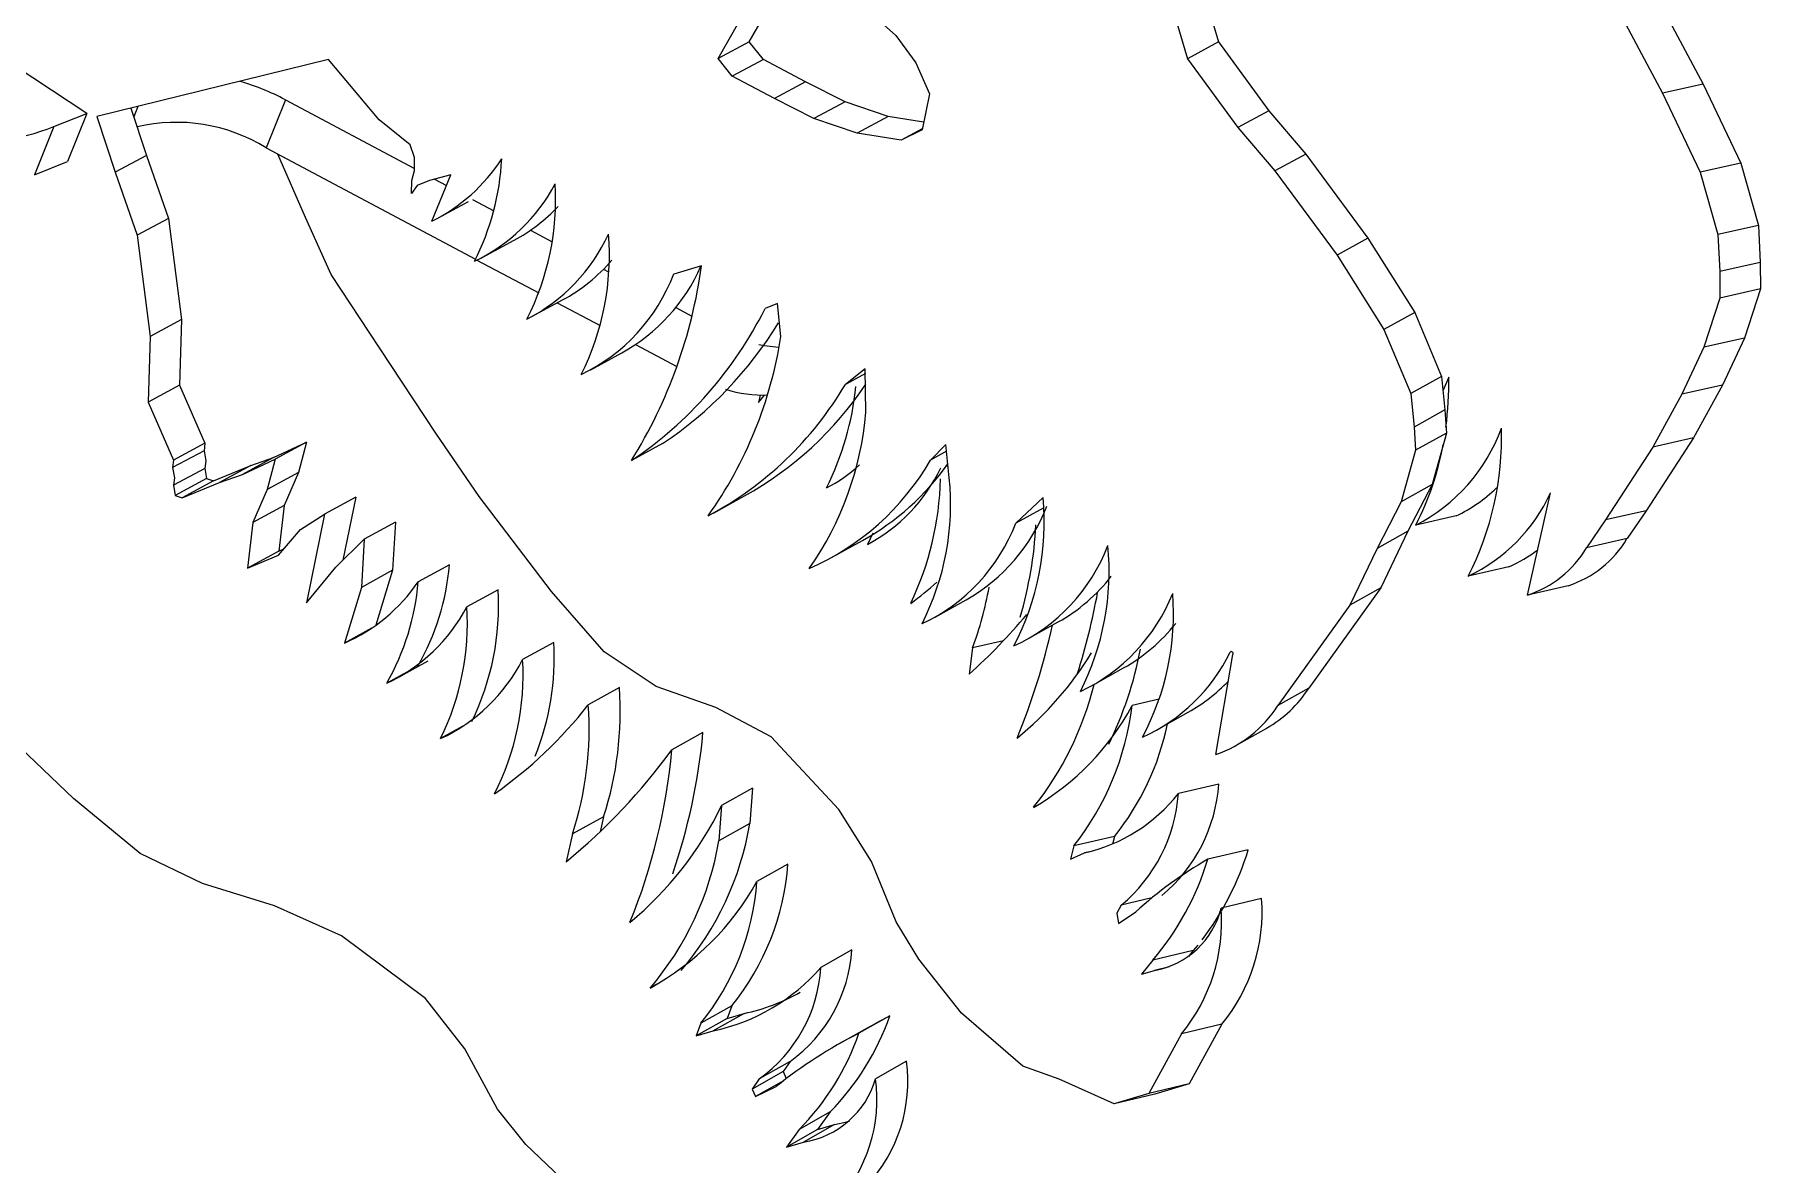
# Model space of a CAD drawing. Header units: millimetres. Extents: x 10 to 270, y -115 to 29.
# Drawn here: x 224.42 to 270.03, y -71.8 to -41.93 of the extents above; entities that cross this region are included whole.
import ezdxf

# ---------------------------------------------------------------- set-up
doc = ezdxf.new("R2010")
doc.units = ezdxf.units.MM

msp = doc.modelspace()

# ---------------------------------------------------------------- linework, layer by layer
at = {"color": 144, "linetype": 'Continuous', "lineweight": 0}
for p, q in [((225.8, -44.012), (215.404, -37.159)), ((225.8, -44.012), (225.29, -45.284)), ((234.456, -45.518), (234.457, -45.181)), ((234.383, -46.125), (234.385, -45.788)), ((234.525, -45.921), (234.383, -46.125)), ((242.044, -48.045), (241.309, -48.257)), ((244.055, -49.033), (243.722, -49.172)), ((248.503, -52.769), (248.094, -53.179)), ((228.896, -52.93), (228.067, -53.376)), ((228.896, -52.93), (228.942, -53.196)), ((228.942, -53.196), (228.918, -53.397)), ((248.52, -52.944), (248.094, -53.179)), ((228.067, -53.376), (228.113, -53.643)), ((228.918, -53.397), (228.09, -53.844)), ((228.113, -53.643), (228.09, -53.844)), ((228.964, -53.663), (228.135, -54.11)), ((229.15, -53.728), (228.322, -54.175)), ((228.964, -53.663), (229.15, -53.728)), ((228.135, -54.11), (228.322, -54.175)), ((256.043, -58.24), (256.018, -58.254)), ((239.456, -62.605), (238.635, -63.062)), ((239.456, -62.605), (239.366, -63.002)), ((238.635, -63.062), (238.467, -63.799)), ((251.887, -63.379), (251.791, -63.731)), ((252.956, -63.13), (251.887, -63.379)), ((252.956, -63.13), (252.901, -63.331)), ((253.948, -64.751), (253.138, -64.941)), ((253.138, -64.941), (253.02, -65.157)), ((253.02, -65.157), (253.063, -65.429)), ((253.971, -66.398), (253.675, -66.765)), ((255.04, -66.146), (253.971, -66.398)), ((255.04, -66.146), (254.912, -66.304)), ((242.721, -67.94), (241.902, -68.402)), ((242.841, -67.606), (242.022, -68.068)), ((242.841, -67.606), (242.721, -67.94)), ((242.022, -68.068), (241.902, -68.402)), ((244.388, -69.074), (243.571, -69.537)), ((244.388, -69.074), (244.198, -69.341)), ((244.198, -69.341), (243.38, -69.805)), ((243.571, -69.537), (243.38, -69.805)), ((244.21, -69.587), (243.473, -70.005)), ((243.473, -70.005), (244.018, -69.738)), ((245.108, -70.876), (244.291, -71.342)), ((245.558, -70.743), (244.741, -71.208)), ((245.108, -70.876), (245.558, -70.743)), ((244.291, -71.342), (244.741, -71.208))]:
    msp.add_line(p, q, dxfattribs=at)
at = {"color": 7, "linetype": 'Continuous', "lineweight": 15}
for p, q in [((267.266, -40.9), (268.513, -43.242)), ((243.304, -42.119), (243.856, -41.162)), ((255.427, -41.173), (255.707, -42.123)), ((266.192, -41.135), (267.439, -43.479)), ((242.48, -42.56), (243.032, -41.602)), ((254.609, -41.616), (254.889, -42.567)), ((243.304, -42.119), (242.48, -42.56)), ((243.681, -42.587), (243.304, -42.119)), ((255.707, -42.123), (254.889, -42.567)), ((255.707, -42.123), (257.038, -43.942)), ((232.188, -42.589), (226.059, -44.097)), ((233.521, -44.185), (232.188, -42.589)), ((242.857, -43.028), (242.48, -42.56)), ((243.681, -42.587), (242.857, -43.028)), ((244.793, -43.178), (243.681, -42.587)), ((254.889, -42.567), (256.222, -44.388)), ((243.97, -43.621), (242.857, -43.028)), ((244.793, -43.178), (243.97, -43.621)), ((245.836, -43.704), (244.793, -43.178)), ((268.513, -43.242), (267.439, -43.479)), ((268.513, -43.242), (269.513, -45.328)), ((231.045, -43.652), (230.534, -44.921)), ((231.045, -43.652), (234.456, -45.467)), ((245.014, -44.147), (243.97, -43.621)), ((245.836, -43.704), (245.014, -44.147)), ((246.976, -44.093), (245.836, -43.704)), ((248.07, -43.49), (247.872, -44.443)), ((267.439, -43.479), (268.439, -45.567)), ((224.926, -44.359), (225.8, -44.012)), ((226.059, -44.097), (226.546, -45.564)), ((226.962, -43.874), (227.376, -45.125)), ((227.15, -43.828), (227.039, -44.106)), ((234.341, -44.846), (233.521, -44.185)), ((246.154, -44.537), (245.014, -44.147)), ((246.976, -44.093), (246.154, -44.537)), ((247.914, -44.243), (246.976, -44.093)), ((257.038, -43.942), (256.222, -44.388)), ((257.038, -43.942), (258.015, -45.086)), ((224.926, -44.359), (224.416, -45.632)), ((247.321, -44.723), (246.154, -44.537)), ((247.877, -44.423), (247.321, -44.723)), ((247.872, -44.443), (247.321, -44.723)), ((256.222, -44.388), (257.199, -45.533)), ((227.376, -45.125), (226.546, -45.564)), ((227.376, -45.125), (227.955, -46.791)), ((230.534, -44.921), (236.072, -47.869)), ((231.577, -46.766), (230.844, -45.086)), ((234.457, -45.181), (234.341, -44.846)), ((258.015, -45.086), (257.199, -45.533)), ((258.015, -45.086), (259.657, -47.312)), ((224.416, -45.632), (225.29, -45.284)), ((226.546, -45.564), (227.125, -47.232)), ((234.385, -45.788), (234.456, -45.518)), ((257.199, -45.533), (258.843, -47.761)), ((269.513, -45.328), (268.439, -45.567)), ((268.439, -45.567), (268.903, -47.212)), ((269.513, -45.328), (269.977, -46.972)), ((234.855, -45.782), (234.525, -45.921)), ((235.42, -45.639), (234.855, -45.782)), ((234.921, -46.858), (235.42, -45.639)), ((234.986, -45.749), (235.306, -45.919)), ((235.062, -46.786), (235.889, -46.343)), ((235.994, -46.285), (236.553, -46.583)), ((227.955, -46.791), (227.125, -47.232)), ((227.955, -46.791), (228.299, -49.462)), ((232.254, -48.274), (231.577, -46.766)), ((269.977, -46.972), (268.903, -47.212)), ((269.977, -46.972), (270.025, -47.951)), ((227.125, -47.232), (227.469, -49.906)), ((236.266, -47.81), (237.092, -47.366)), ((237.525, -47.1), (238.096, -47.404)), ((259.657, -47.312), (258.843, -47.761)), ((259.657, -47.312), (260.893, -49.272)), ((268.903, -47.212), (268.952, -48.192)), ((236.11, -47.889), (237.741, -48.758)), ((258.843, -47.761), (260.079, -49.723)), ((233.536, -50.206), (232.254, -48.274)), ((239.457, -48.128), (239.59, -48.199)), ((270.025, -47.951), (268.952, -48.192)), ((268.952, -48.192), (268.957, -48.894)), ((270.025, -47.951), (270.03, -48.653)), ((270.03, -48.653), (268.957, -48.894)), ((270.03, -48.653), (269.609, -49.952)), ((237.546, -49.39), (238.371, -48.944)), ((238.232, -49.019), (239.362, -49.621)), ((241.363, -49.142), (241.788, -49.368)), ((244.144, -49.91), (244.055, -49.033)), ((268.957, -48.894), (268.537, -50.194)), ((228.299, -49.462), (227.469, -49.906)), ((228.299, -49.462), (228.248, -51.2)), ((260.893, -49.272), (260.079, -49.723)), ((260.893, -49.272), (261.599, -50.966)), ((227.469, -49.906), (227.419, -51.645)), ((240.301, -50.121), (241.392, -50.702)), ((260.079, -49.723), (260.786, -51.419)), ((269.609, -49.952), (268.537, -50.194)), ((269.609, -49.952), (269.025, -51.194)), ((235.018, -52.466), (233.536, -50.206)), ((239.116, -50.787), (239.939, -50.34)), ((268.537, -50.194), (267.952, -51.437)), ((246.373, -50.763), (245.847, -51.175)), ((246.375, -50.886), (245.847, -51.175)), ((246.389, -51.912), (246.373, -50.763)), ((261.599, -50.966), (260.786, -51.419)), ((261.599, -50.966), (261.686, -51.85)), ((261.795, -50.984), (261.637, -51.343)), ((228.248, -51.2), (227.419, -51.645)), ((228.248, -51.2), (228.92, -52.729)), ((243.598, -51.458), (243.546, -51.658)), ((243.546, -51.658), (243.712, -51.458)), ((260.786, -51.419), (260.874, -52.304)), ((267.952, -51.437), (267.186, -52.834)), ((269.025, -51.194), (267.952, -51.437)), ((269.025, -51.194), (268.258, -52.59)), ((227.419, -51.645), (228.091, -53.175)), ((261.686, -51.85), (260.874, -52.304)), ((261.686, -51.85), (261.728, -52.462)), ((260.874, -52.304), (260.916, -52.916)), ((228.92, -52.729), (228.091, -53.175)), ((228.92, -52.729), (228.896, -52.93)), ((230.736, -53.112), (231.601, -52.702)), ((231.601, -52.702), (230.774, -53.149)), ((231.601, -52.702), (231.389, -53.506)), ((236.165, -54.143), (235.018, -52.466)), ((241.017, -52.74), (240.194, -53.189)), ((248.591, -53.647), (248.503, -52.769)), ((261.728, -52.462), (260.916, -52.916)), ((261.728, -52.462), (261.351, -53.826)), ((267.186, -52.834), (265.935, -54.759)), ((268.258, -52.59), (267.007, -54.514)), ((268.258, -52.59), (267.186, -52.834)), ((228.091, -53.175), (228.067, -53.376)), ((229.15, -53.728), (230.129, -53.318)), ((230.129, -53.318), (229.302, -53.765)), ((230.736, -53.112), (229.909, -53.559)), ((229.909, -53.559), (230.774, -53.149)), ((230.129, -53.318), (230.736, -53.112)), ((230.774, -53.149), (230.561, -53.954)), ((248.56, -53.337), (248.503, -53.35)), ((260.916, -52.916), (260.538, -54.281)), ((228.322, -54.175), (229.302, -53.765)), ((228.918, -53.397), (228.964, -53.663)), ((229.302, -53.765), (229.909, -53.559)), ((231.389, -53.506), (230.561, -53.954)), ((231.389, -53.506), (231.013, -54.379)), ((228.09, -53.844), (228.135, -54.11)), ((230.561, -53.954), (230.185, -54.827)), ((232.905, -54.16), (232.079, -54.609)), ((232.905, -54.16), (232.568, -55.824)), ((238.083, -56.648), (236.165, -54.143)), ((242.357, -54.577), (243.178, -54.126)), ((251.07, -54.165), (250.348, -54.848)), ((261.351, -53.826), (260.538, -54.281)), ((261.351, -53.826), (260.71, -55.054)), ((263.875, -56.744), (264.483, -54.04)), ((231.013, -54.379), (230.185, -54.827)), ((231.013, -54.379), (230.869, -55.582)), ((231.446, -55.016), (232.079, -54.609)), ((232.079, -54.609), (231.604, -56.954)), ((251.087, -54.438), (250.348, -54.848)), ((260.538, -54.281), (259.898, -55.51)), ((261.99, -54.65), (260.918, -54.894)), ((267.007, -54.514), (265.935, -54.759)), ((267.007, -54.514), (266.503, -55.254)), ((230.185, -54.827), (230.042, -56.031)), ((230.86, -55.69), (231.446, -55.016)), ((233.955, -54.82), (233.13, -55.269)), ((233.955, -54.82), (233.88, -56.091)), ((246.569, -55.108), (246.427, -55.405)), ((260.71, -55.054), (259.898, -55.51)), ((260.71, -55.054), (259.995, -56.553)), ((265.935, -54.759), (265.432, -55.5)), ((230.869, -55.582), (230.042, -56.031)), ((230.869, -55.582), (231.002, -55.526)), ((232.378, -56.011), (233.13, -55.269)), ((233.13, -55.269), (233.055, -56.541)), ((245.479, -55.752), (246.299, -55.3)), ((259.898, -55.51), (259.182, -57.01)), ((266.503, -55.254), (265.432, -55.5)), ((230.042, -56.031), (230.86, -55.69)), ((231.604, -56.954), (232.378, -56.011)), ((233.88, -56.091), (233.055, -56.541)), ((233.88, -56.091), (233.437, -57.544)), ((235.38, -55.944), (234.555, -56.395)), ((263.379, -55.998), (262.307, -56.244)), ((233.055, -56.541), (232.605, -58.015)), ((259.995, -56.553), (258.091, -59.209)), ((259.995, -56.553), (259.182, -57.01)), ((264.946, -56.498), (263.875, -56.744)), ((236.667, -56.603), (235.843, -57.055)), ((239.467, -58.244), (238.083, -56.648)), ((248.217, -57.328), (249.035, -56.873)), ((259.182, -57.01), (257.278, -59.668)), ((250.654, -57.913), (251.47, -57.457)), ((233.322, -57.623), (232.605, -58.015)), ((238.14, -57.998), (237.317, -58.451)), ((240.846, -59.159), (239.467, -58.244)), ((249.209, -58.14), (249.117, -58.837)), ((250.023, -57.954), (249.209, -58.14)), ((255.633, -60.963), (256.089, -58.321)), ((234.257, -58.785), (233.725, -59.077)), ((233.996, -58.94), (234.82, -58.488)), ((252.385, -59.127), (253.2, -58.67)), ((239.874, -59.191), (239.052, -59.645)), ((242.42, -59.717), (240.846, -59.159)), ((258.091, -59.209), (257.278, -59.668)), ((243.882, -60.492), (242.42, -59.717)), ((254.141, -59.502), (253.425, -59.667)), ((225.449, -62.123), (223.022, -59.811)), ((254.094, -60.301), (254.909, -59.842)), ((235.737, -60.214), (235.148, -60.539)), ((242.082, -60.383), (241.262, -60.839)), ((245.675, -62.411), (243.882, -60.492)), ((256.166, -60.724), (256.98, -60.265)), ((243.395, -61.851), (242.576, -62.308)), ((243.395, -61.851), (243.319, -62.789)), ((255.717, -61.744), (254.647, -61.992)), ((227.209, -63.576), (225.449, -62.123)), ((242.576, -62.308), (242.499, -63.247)), ((246.538, -63.787), (245.675, -62.411)), ((243.319, -62.789), (242.499, -63.247)), ((228.856, -64.367), (227.209, -63.576)), ((244.327, -63.856), (243.509, -64.316)), ((247.188, -65.387), (246.538, -63.787)), ((251.791, -63.731), (252.167, -63.564)), ((252.297, -63.534), (252.167, -63.564)), ((256.494, -63.481), (255.424, -63.731)), ((230.763, -64.96), (228.856, -64.367)), ((256.847, -64.768), (255.777, -65.019)), ((232.532, -65.753), (230.763, -64.96)), ((253.063, -65.429), (253.519, -65.119)), ((247.791, -66.372), (247.188, -65.387)), ((234.746, -67.412), (232.532, -65.753)), ((246.015, -66.128), (245.197, -66.59)), ((255.161, -66.002), (255.04, -66.146)), ((248.914, -67.802), (247.791, -66.372)), ((254.414, -66.576), (254.013, -66.671)), ((240.865, -67.033), (240.684, -67.135)), ((253.675, -66.765), (254.013, -66.671)), ((235.793, -68.743), (234.746, -67.412)), ((243.17, -67.806), (242.351, -68.268)), ((242.721, -67.94), (243.17, -67.806)), ((247.02, -67.867), (246.204, -68.33)), ((250.535, -69.198), (248.914, -67.802)), ((241.902, -68.402), (242.351, -68.268)), ((246.497, -68.148), (245.68, -68.611)), ((254.729, -68.345), (253.866, -69.925)), ((255.798, -68.092), (254.729, -68.345)), ((255.798, -68.092), (254.934, -69.671)), ((236.653, -70.34), (235.793, -68.743)), ((247.462, -69.071), (246.645, -69.536)), ((251.492, -69.542), (250.535, -69.198)), ((244.198, -69.341), (244.285, -69.529)), ((252.951, -70.197), (251.492, -69.542)), ((254.934, -69.671), (253.866, -69.925)), ((254.934, -69.671), (254.02, -69.942)), ((243.38, -69.805), (243.473, -70.005)), ((253.866, -69.925), (252.951, -70.197)), ((254.02, -69.942), (252.951, -70.197)), ((237.398, -71.272), (236.653, -70.34)), ((245.442, -70.409), (244.625, -70.874)), ((245.442, -70.409), (245.108, -70.876)), ((244.625, -70.874), (244.291, -71.342)), ((238.869, -72.671), (237.398, -71.272))]:
    msp.add_line(p, q, dxfattribs=at)
at = {"color": 7, "linetype": 'Continuous', "lineweight": 15, "flags": 128}
for points in [[(243.032, -41.602), (243.59, -41.129), (244.267, -40.859), (245.016, -40.809), (245.787, -40.985), (246.525, -41.374), (247.181, -41.949), (247.708, -42.671), (248.07, -43.49)], [(243.556, -50.122), (243.705, -50.15), (244.082, -50.189)], [(246.497, -68.148), (246.732, -68.018), (247.02, -67.867)], [(245.558, -70.743), (245.881, -70.671), (245.96, -70.646)]]:
    msp.add_lwpolyline(points, dxfattribs=at)
at = {"color": 144, "linetype": 'Continuous', "lineweight": 0, "flags": 128}
msp.add_lwpolyline([(256.089, -58.321), (256.096, -58.306), (256.096, -58.287), (256.09, -58.269), (256.078, -58.253), (256.063, -58.243), (256.046, -58.24), (256.03, -58.243), (256.018, -58.254)], dxfattribs=at)
at = {"color": 7, "linetype": 'Continuous', "lineweight": 15}
for centre, radius, start, end in [((228.132, -49.129), 6.204, 61.9888, 73.9872), ((222.686, -38.745), 6.044, 237.2019, 291.7529), ((228.167, -48.743), 4.496, 58.232, 103.3839), ((232.84, -42.667), 4.679, 296.4072, 327.004), ((230.03, -44.874), 6.743, 333.1466, 357.1004), ((234.027, -43.689), 4.688, 295.5116, 332.2839), ((231.211, -46.283), 6.978, 333.003, 3.3986), ((234.938, -43.367), 4.542, 298.3086, 316.9083), ((235.238, -45.19), 4.791, 297.2058, 335.1972), ((232.591, -47.759), 7.019, 333.275, 4.5703), ((236.173, -44.89), 4.611, 298.4572, 319.3673), ((236.757, -46.52), 4.872, 295.5774, 339.1205), ((237.58, -46.087), 4.863, 299.0172, 336.2053), ((228.94, -46.236), 13.228, 328.2906, 352.1416), ((234.35, -44.5), 10.472, 303.9229, 333.4997), ((235.303, -44.189), 10.284, 303.7487, 328.5813), ((233.061, -48.17), 11.219, 324.7139, 351.0759), ((252.39, -51.089), 9.406, 352.5839, 0.64), ((237.855, -46.465), 9.276, 298.0614, 329.4884), ((243.664, -48.319), 3.139, 251.748, 272.4527), ((238.701, -46.051), 9.233, 299.0099, 326.3281), ((238.48, -50.462), 7.683, 333.3154, 354.2794), ((237.999, -51.2), 8.42, 324.9005, 355.1496), ((258.787, -50.722), 4.685, 297.0548, 339.896), ((254.999, -52.546), 8.191, 333.1599, 1.4932), ((254.27, -51.439), 7.492, 332.5397, 349.8123), ((242.142, -49.74), 6.875, 293.5439, 329.9824), ((243.583, -50.434), 3.9, 296.8612, 312.6123), ((242.969, -49.315), 6.849, 299.0936, 324.6343), ((244.378, -51.504), 4.407, 297.7124, 334.7899), ((240.33, -53.49), 8.032, 334.3736, 358.6906), ((241.677, -54.351), 6.95, 333.0431, 5.8103), ((244.08, -54.829), 7.022, 332.3201, 5.4303), ((260.279, -51.037), 3.997, 295.3476, 313.9532), ((260.372, -52.159), 4.52, 295.3458, 335.4031), ((246.642, -52.662), 4.844, 299.6125, 339.0477), ((245.85, -53.133), 4.813, 294.835, 339.134), ((240.218, -54.329), 10.679, 343.7045, 356.9748), ((248.272, -53.706), 4.831, 294.8025, 339.0236), ((245.791, -56.117), 7.025, 333.1045, 5.5683), ((261.816, -52.463), 3.866, 293.8554, 307.0316), ((263.007, -54.063), 2.818, 287.9344, 329.3526), ((264.078, -53.815), 2.819, 287.9254, 329.322), ((228.944, -55.419), 6.457, 330.238, 355.3344), ((230.778, -53.834), 4.564, 293.6079, 325.8592), ((228.114, -55.871), 6.462, 330.2539, 355.3497), ((241.518, -48.746), 10.207, 306.3771, 311.3479), ((240.005, -54.778), 9.799, 339.9337, 349.6553), ((249.198, -53.402), 4.648, 299.2594, 322.2444), ((229.781, -57.039), 6.899, 333.799, 3.6185), ((233.884, -53.203), 18.951, 342.7525, 349.422), ((249.974, -54.885), 4.876, 295.2741, 338.0551), ((247.634, -57.24), 6.883, 331.7232, 4.434), ((231.756, -54.895), 4.623, 295.2128, 332.147), ((228.951, -57.492), 6.905, 333.8161, 3.6314), ((238.817, -47.358), 15.422, 311.9038, 320.0427), ((233.766, -53.708), 17.964, 337.6868, 347.6764), ((250.896, -54.575), 4.699, 299.3643, 321.5331), ((231.133, -58.399), 7.018, 338.2027, 3.274), ((244.75, -53.64), 8.9, 309.2812, 328.633), ((244.051, -56.365), 9.763, 333.722, 349.3135), ((251.744, -56.16), 4.759, 294.2059, 333.8932), ((233.199, -56.345), 4.625, 294.9231, 332.9113), ((230.445, -58.864), 6.884, 332.8841, 3.4445), ((230.844, -59.819), 9.052, 342.0716, 3.9779), ((244.167, -57.074), 8.497, 321.5553, 346.1405), ((252.636, -55.815), 4.624, 299.4466, 316.1177), ((255.395, -57.484), 3.2, 299.6813, 327.3972), ((229.816, -52.41), 11.732, 305.1591, 321.9241), ((230.013, -60.276), 9.061, 342.0881, 3.9895), ((247.399, -56.441), 6.835, 300.0478, 331.8354), ((245.984, -58.758), 7.496, 321.9465, 353.0372), ((254.61, -57.971), 3.161, 288.8644, 327.5476), ((247.407, -58.697), 7.103, 321.3813, 348.1759), ((225.92, -58.873), 16.233, 341.1503, 354.6609), ((228.064, -51.174), 16.358, 309.488, 323.7831), ((225.285, -59.365), 16.045, 337.9146, 354.7282), ((251.171, -59.252), 4.426, 283.0058, 321.7481), ((250.433, -61.696), 4.225, 309.8153, 355.9755), ((251.505, -61.446), 4.222, 309.7872, 355.9551), ((234.247, -58.271), 9.256, 309.6454, 334.1387), ((235.437, -61.473), 7.991, 319.3989, 350.5241), ((234.614, -61.933), 7.994, 319.4116, 350.5411), ((237.634, -63.372), 6.711, 320.8848, 355.8629), ((261.001, -73.392), 11.155, 119.9973, 132.1285), ((248.241, -61.544), 7.51, 319.732, 343.0633), ((249.195, -61.241), 7.635, 322.7423, 342.9383), ((237.219, -60.838), 7.187, 298.8259, 331.0621), ((236.812, -63.833), 6.714, 320.8987, 355.8793), ((252.158, -65.115), 4.702, 320.7298, 4.2331), ((253.622, -64.485), 2.221, 280.1484, 346.0701), ((251.084, -65.368), 4.707, 320.7603, 4.2445), ((242.101, -65.889), 3.921, 305.6851, 356.4983), ((241.276, -63.193), 5.187, 281.9573, 319.0989), ((241.282, -66.352), 3.923, 305.6938, 356.5178), ((242.088, -62.71), 5.21, 281.9875, 299.4194), ((240.585, -65.632), 6.813, 315.4766, 340.8496), ((251.929, -79.622), 12.66, 116.8846, 128.6707), ((239.766, -66.097), 6.815, 315.4865, 340.8663), ((243.473, -69.607), 4.024, 317.0954, 7.6484), ((244.37, -68.866), 2.372, 278.9953, 343.5947), ((242.655, -70.073), 4.027, 317.1105, 7.6636)]:
    msp.add_arc(centre, radius, start, end, dxfattribs=at)

doc.saveas('drawing.dxf')
